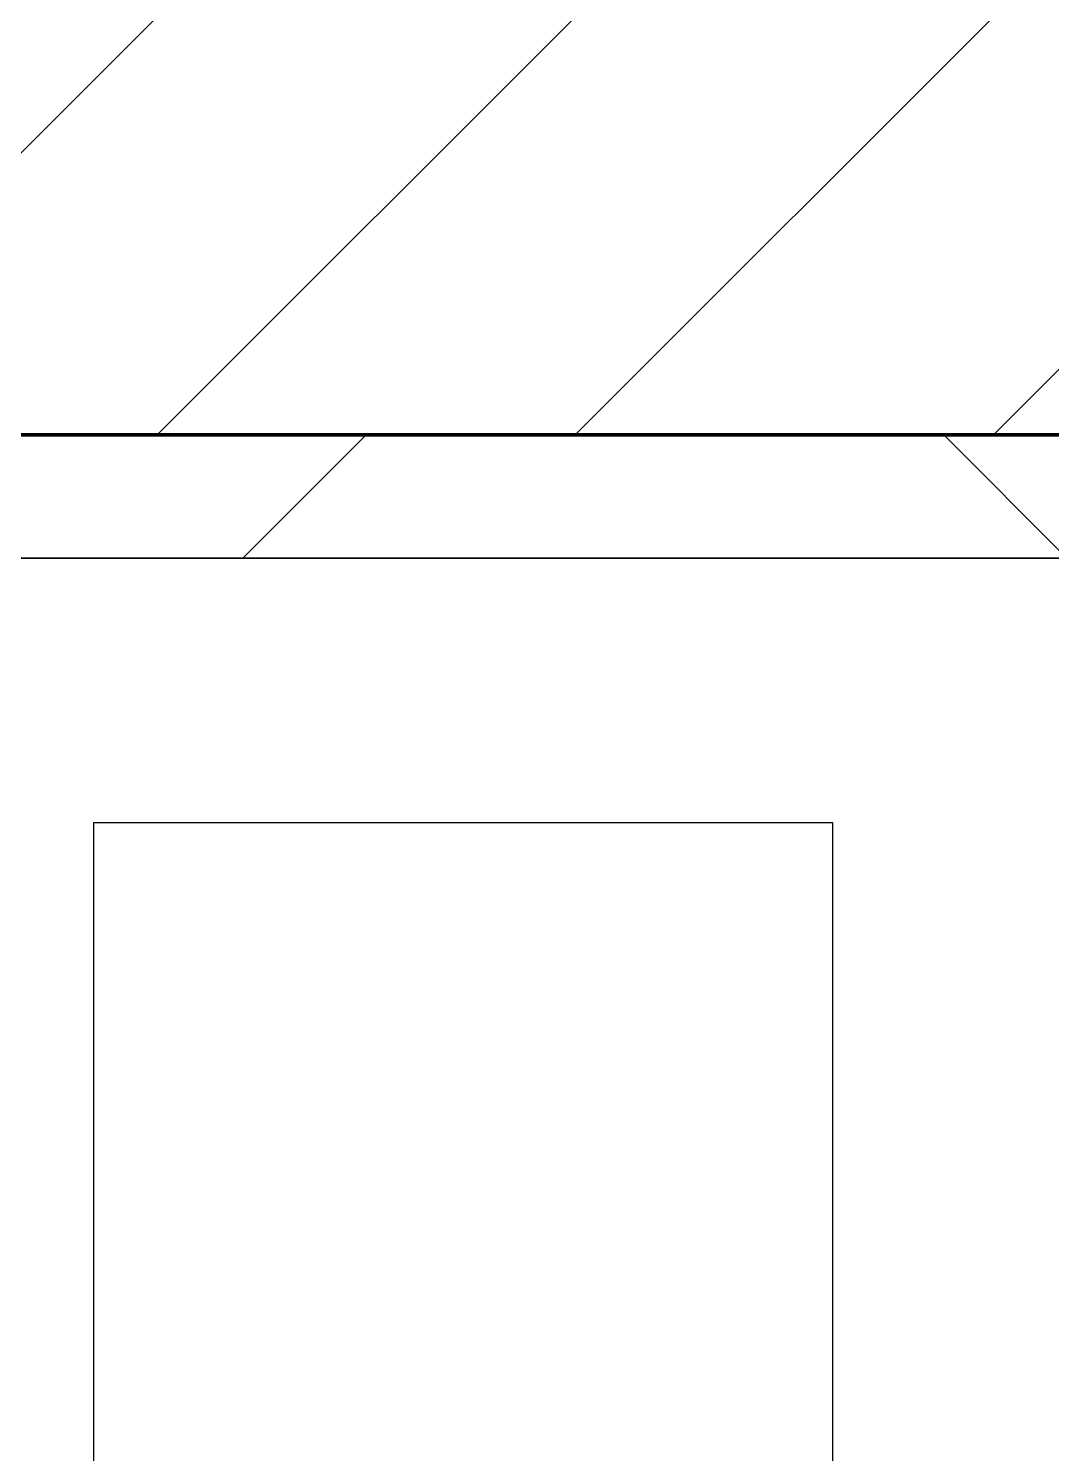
# Model space of a CAD drawing. Header units: millimetres. Extents: x -795739 to -715748, y -34378 to 22353.
# Drawn here: x -746959 to -746544, y 7530 to 8109 of the extents above; entities that cross this region are included whole.
import ezdxf
from ezdxf.xclip import XClip

# ---------------------------------------------------------------- set-up
doc = ezdxf.new("R2010")
doc.units = ezdxf.units.MM
doc.header["$XCLIPFRAME"] = 0
doc.layers.add('000 - WIPEOUT', color=250, linetype='Continuous')
doc.layers.add('A11_ALU.SOLID SHEET', color=2, linetype='Continuous')
for name, color, linetype, lineweight in [('A-GLAZ-CURT', 2, 'Continuous', 9), ('A-WALL', 5, 'Continuous', 35), ('A-WALL-FNSH', 2, 'Continuous', 35), ('A-WALL-PATT', 1, 'Continuous', 9)]:
    doc.layers.add(name, color=color, linetype=linetype, lineweight=lineweight)

# ---------------------------------------------------------------- blocks, each defined once
blk = doc.blocks.new('PPLS-PP19_Custom Tile Pattern - Custom Tile Pattern-V60-4282-01 ENLARGED LOWER PLATFORM LEVEL - REFLECTED CEILING PLAN - SHEET 3')
at = {"layer": 'A-GLAZ-CURT'}
for p, q in [((-300, 0), (300, 0)), ((300, 0), (-300, 0)), ((195.99, 0), (213.31, 0)), ((213.31, 0), (195.99, 0)), ((230.06, 0), (300, 0)), ((-300, -50), (300, -50)), ((300, -50), (-300, -50))]:
    blk.add_line(p, q, dxfattribs=at)
for points, knots in [([(76.63, 0), (74.8, 0), (67.65, 0), (53.52, 0), (37, 0), (24.07, 0), (12.82, 0), (-2.9, 0), (-20.62, 0), (-32.81, 0), (-44.85, 0), (-51.43, 0), (-51.79, 0)], [-3095.572228, -3095.572228, -3095.572228, -3095.572228, -2950.589685, -2634.532728, -2313.748533, -2106.613311, -1925.670641, -1617.263037, -1290.787923, -1039.307308, -819.71621, -644.910881, -644.910881, -644.910881, -644.910881]), ([(-36.78, 0), (-32.43, 0), (-19.22, 0), (8.83, 0), (43.36, 0), (70.92, 0), (82.12, 0), (83.66, 0)], [-6191.144455, -6191.144455, -6191.144455, -6191.144455, -5862.463379, -5340.621928, -4573.028122, -4094.177415, -3869.465285, -3869.465285, -3869.465285, -3869.465285]), ([(70.61, 0), (66.16, 0), (55.8, 0), (39.61, 0), (24.74, 0), (2.64, 0), (-17.84, 0), (-30.57, 0), (-31.82, 0), (-32, 0)], [-4647.237329, -4647.237329, -4647.237329, -4647.237329, -4326.416877, -4098.545751, -3766.694881, -3333.063701, -2994.501669, -2698.150104, -2614.070998, -2614.070998, -2614.070998, -2614.070998]), ([(-15.19, 0), (-13.07, 0), (7.48, 0), (42.82, 0), (88.72, 0), (120.63, 0), (138.28, 0), (138.53, 0)], [-461.142613, -461.142613, -461.142613, -461.142613, -429.606584, -390.253598, -346.313304, -291.370682, -290.5735, -290.5735, -290.5735, -290.5735]), ([(103.09, 0), (101.08, 0), (86.31, 0), (63.34, 0), (35.84, 0), (12, 0), (3.08, 0), (-1.67, 0), (-2.25, 0)], [-375.435014, -375.435014, -375.435014, -375.435014, -369.147452, -330.153101, -307.516438, -285.83788, -246.234814, -234.646884, -234.646884, -234.646884, -234.646884]), ([(17.43, 0), (17.65, 0), (19.28, 0), (22.91, 0), (31, 0), (39.04, 0), (51.19, 0), (58.74, 0), (61.34, 0), (61.45, 0)], [-2104.586071, -2104.586071, -2104.586071, -2104.586071, -2084.094819, -1956.422387, -1818.904206, -1645.594513, -1443.202566, -1228.752106, -1120.932285, -1120.932285, -1120.932285, -1120.932285]), ([(17.48, 0), (21.39, 0), (27.29, 0), (37.44, 0), (45.92, 0), (57.76, 0), (64.47, 0), (72.74, 0), (75.22, 0), (76.03, 0), (76.21, 0)], [-1439.101172, -1439.101172, -1439.101172, -1439.101172, -1206.526904, -1089.329421, -901.315459, -753.071572, -495.328968, -421.953223, -334.951786, -290.452333, -290.452333, -290.452333, -290.452333]), ([(84.98, 0), (84.21, 0), (80.98, 0), (74.4, 0), (62.26, 0), (51.85, 0), (43.81, 0), (29.53, 0), (20.67, 0), (18.85, 0), (18.16, 0)], [-7205.068504, -7205.068504, -7205.068504, -7205.068504, -7135.649961, -6924.452779, -6738.82075, -6548.303034, -6314.283804, -6135.05769, -5972.647715, -5832.674503, -5832.674503, -5832.674503, -5832.674503]), ([(27.44, 0), (27.9, 0), (29.54, 0), (38.07, 0), (53.39, 0), (71.67, 0), (81.69, 0), (83.85, 0), (84.58, 0)], [-5037.309798, -5037.309798, -5037.309798, -5037.309798, -4887.603822, -4705.298446, -4353.683244, -3960.84581, -3759.045785, -3579.141173, -3579.141173, -3579.141173, -3579.141173]), ([(27.89, 0), (29.09, 0), (33.4, 0), (48.37, 0), (66.35, 0), (79.55, 0), (85.36, 0)], [-147.777612, -147.777612, -147.777612, -147.777612, -135.792042, -118.513713, -97.899267, -80.803585, -80.803585, -80.803585, -80.803585]), ([(136.44, 0), (121.66, 0), (86.93, 0), (51.16, 0), (31.18, 0)], [-106.750556, -106.750556, -106.750556, -106.750556, -59.610984, 0, 0, 0, 0]), ([(152.49, 0), (149.18, 0), (137.03, 0), (109.77, 0), (76.86, 0), (57.82, 0), (46.51, 0), (41.18, 0), (36.02, 0), (35.54, 0), (35.54, 0)], [-484.335931, -484.335931, -484.335931, -484.335931, -458.593899, -401.860199, -357.622665, -341.267687, -334.000314, -326.15566, -319.318397, -317.489778, -317.489778, -317.489778, -317.489778]), ([(36.29, 0), (37.77, 0), (48.82, 0), (63.29, 0), (77.17, 0), (85.36, 0)], [-314.598523, -314.598523, -314.598523, -314.598523, -305.899624, -287.17622, -255.644544, -255.644544, -255.644544, -255.644544]), ([(61.47, 0), (61.47, 0), (61.21, 0), (54.61, 0), (53.71, 0), (53.56, 0)], [-1113.311073, -1113.311073, -1113.311073, -1113.311073, -1096.402191, -891.204116, -747.28819, -747.28819, -747.28819, -747.28819]), ([(76.22, 0), (75.58, 0), (73.64, 0), (71.05, 0), (70.61, 0)], [-193.634889, -193.634889, -193.634889, -193.634889, -31.537676, 0, 0, 0, 0]), ([(114.39, 0), (114.2, 0), (112.08, 0), (105.42, 0), (93.48, 0), (88.82, 0), (85.37, 0)], [-8148.58938, -8148.58938, -8148.58938, -8148.58938, -8105.191388, -7723.759874, -7531.75727, -7216.816133, -7216.816133, -7216.816133, -7216.816133]), ([(85.43, 0), (87, 0), (102.6, 0), (124.45, 0), (132.42, 0), (134.6, 0)], [-255.559425, -255.559425, -255.559425, -255.559425, -249.500363, -194.761443, -152.241002, -152.241002, -152.241002, -152.241002]), ([(85.91, 0), (86.23, 0), (88.09, 0), (92.51, 0), (94.33, 0)], [-3446.580388, -3446.580388, -3446.580388, -3446.580388, -3336.541051, -2783.776468, -2783.776468, -2783.776468, -2783.776468]), ([(86.3, 0), (91.76, 0), (105.16, 0), (116.36, 0), (128.63, 0), (128.95, 0)], [-79.87979, -79.87979, -79.87979, -79.87979, -63.759246, -39.050993, -35.895543, -35.895543, -35.895543, -35.895543]), ([(94.4, 0), (94.4, 0), (94.64, 0), (99.11, 0), (108.97, 0), (120.79, 0), (139.94, 0), (163.31, 0), (185.23, 0), (193.62, 0), (194.69, 0), (194.79, 0)], [-2348.345796, -2348.345796, -2348.345796, -2348.345796, -2310.419338, -2233.599744, -2052.234781, -1843.028543, -1530.39897, -1095.004608, -529.74427, -295.064701, -265.121568, -265.121568, -265.121568, -265.121568]), ([(129.02, 0), (129.02, 0), (124.41, 0), (122.35, 0), (114.96, 0), (108.04, 0), (103.09, 0)], [-35.386604, -35.386604, -35.386604, -35.386604, -31.430235, -22.807238, -15.488593, 0, 0, 0, 0]), ([(152.98, 0), (152.7, 0), (149.33, 0), (143.29, 0), (134.04, 0), (126.24, 0), (118.6, 0), (114.23, 0), (111.98, 0), (105.66, 0), (105.23, 0), (105.23, 0)], [-10121.405756, -10121.405756, -10121.405756, -10121.405756, -10098.273015, -9847.788484, -9677.714971, -9567.007022, -9453.21225, -9220.200448, -9012.77275, -8966.157302, -8929.495943, -8929.495943, -8929.495943, -8929.495943]), ([(105.26, 0), (105.52, 0), (111.01, 0), (112.65, 0), (113.59, 0)], [-8920.561005, -8920.561005, -8920.561005, -8920.561005, -8814.835624, -8577.462505, -8577.462505, -8577.462505, -8577.462505]), ([(128.58, 0), (128.8, 0), (130.16, 0), (138.8, 0), (147.95, 0), (152.56, 0)], [-633.326174, -633.326174, -633.326174, -633.326174, -627.736123, -618.981161, -603.66234, -603.66234, -603.66234, -603.66234]), ([(137.1, 0), (136, 0), (133.64, 0), (129.87, 0), (129.11, 0)], [-670.405967, -670.405967, -670.405967, -670.405967, -651.020627, -640.742133, -640.742133, -640.742133, -640.742133]), ([(168.37, 0), (167.68, 0), (164.17, 0), (158.84, 0), (153.26, 0)], [-543.375029, -543.375029, -543.375029, -543.375029, -530.793311, -486.357472, -486.357472, -486.357472, -486.357472]), ([(153.35, 0), (153.55, 0), (156.36, 0), (161.24, 0), (162.19, 0), (162.75, 0)], [-602.780023, -602.780023, -602.780023, -602.780023, -602.094757, -592.980799, -581.414464, -581.414464, -581.414464, -581.414464]), ([(193.8, 0), (193.33, 0), (190.11, 0), (183.13, 0), (171, 0), (161.95, 0), (161.28, 0), (158.35, 0), (157.85, 0), (157.77, 0)], [-11665.349007, -11665.349007, -11665.349007, -11665.349007, -11565.880756, -11105.624034, -10839.086983, -10768.332124, -10666.779182, -10580.760289, -10550.278881, -10550.278881, -10550.278881, -10550.278881]), ([(300, 0), (286.53, 0), (254.22, 0), (207.11, 0), (177.41, 0), (159.34, 0), (158.33, 0), (158.3, 0)], [-285.253232, -285.253232, -285.253232, -285.253232, -244.693688, -187.987675, -143.776725, -129.632772, -123.352749, -123.352749, -123.352749, -123.352749]), ([(159.07, 0), (159.13, 0), (160.84, 0), (165.21, 0), (174.15, 0), (185.98, 0), (208.82, 0), (219.42, 0), (230.06, 0)], [-115.643202, -115.643202, -115.643202, -115.643202, -114.681583, -87.660824, -65.295536, -41.623857, -24.459831, 0, 0, 0, 0]), ([(162.75, 0), (165.4, 0), (170.91, 0), (172.61, 0), (172.61, 0)], [-111.264224, -111.264224, -111.264224, -111.264224, -56.742688, -19.085662, -19.085662, -19.085662, -19.085662]), ([(247.1, 0), (246.76, 0), (245.04, 0), (238.34, 0), (226.56, 0), (221.1, 0), (200.27, 0), (182.99, 0), (174.27, 0), (169.67, 0), (168.99, 0)], [-9649.085549, -9649.085549, -9649.085549, -9649.085549, -9581.591397, -9406.094246, -9221.510254, -9016.44624, -8717.832359, -8253.978395, -8152.463617, -8069.855175, -8069.855175, -8069.855175, -8069.855175]), ([(215.22, 0), (214.62, 0), (210.55, 0), (203.98, 0), (187.54, 0), (175.3, 0), (169.49, 0)], [-203.825446, -203.825446, -203.825446, -203.825446, -198.527383, -184.406837, -162.427601, -142.916156, -142.916156, -142.916156, -142.916156]), ([(171.51, 0), (176.48, 0), (193.23, 0), (201.73, 0), (208.81, 0), (213.9, 0), (241.96, 0), (266.73, 0), (281.16, 0), (287.13, 0), (289.01, 0)], [-7971.819559, -7971.819559, -7971.819559, -7971.819559, -7784.112253, -7606.717214, -7289.299508, -7042.621073, -6582.165592, -6068.460911, -5766.029927, -5603.755158, -5603.755158, -5603.755158, -5603.755158]), ([(172.07, 0), (177.66, 0), (187.87, 0), (201.08, 0), (207.47, 0), (213.96, 0), (215.11, 0)], [-255.364076, -255.364076, -255.364076, -255.364076, -237.955587, -223.92608, -215.862851, -208.75215, -208.75215, -208.75215, -208.75215]), ([(288.99, 0), (280.8, 0), (258.35, 0), (230.43, 0), (219.94, 0), (219.02, 0)], [-12335.37567, -12335.37567, -12335.37567, -12335.37567, -11905.454923, -11162.864862, -10856.732305, -10856.732305, -10856.732305, -10856.732305]), ([(219.9, 0), (220.86, 0), (227.84, 0), (242.06, 0), (246.54, 0), (246.96, 0)], [-10670.940496, -10670.940496, -10670.940496, -10670.940496, -10511.382485, -9925.173265, -9834.877357, -9834.877357, -9834.877357, -9834.877357]), ([(284.76, 0), (284.76, 0), (285.09, 0), (287.47, 0), (293.59, 0), (297.76, 0), (300, 0)], [-4110.630118, -4110.630118, -4110.630118, -4110.630118, -4053.389046, -3959.664717, -3862.421465, -3746.95702, -3746.95702, -3746.95702, -3746.95702]), ([(297.38, 0), (295.84, 0), (291.62, 0), (285.38, 0), (284.87, 0)], [-4803.172655, -4803.172655, -4803.172655, -4803.172655, -4358.271401, -4143.037883, -4143.037883, -4143.037883, -4143.037883]), ([(289.3, 0), (289.63, 0), (293.16, 0), (296.52, 0), (297.86, 0), (298.09, 0)], [-5595.334381, -5595.334381, -5595.334381, -5595.334381, -5566.724884, -5280.360606, -5199.253518, -5199.253518, -5199.253518, -5199.253518])]:
    blk.add_open_spline(points, degree=3, knots=knots, dxfattribs=at)
for points in [[(80.35, 0), (79.57, 0), (78.27, 0), (76.63, 0)], [(84.06, 0), (83.48, 0), (82.41, 0), (81.72, 0)], [(157.9, 0), (156.95, 0), (155.22, 0), (153.26, 0)], [(168.74, 0), (168.74, 0), (169.81, 0), (171.51, 0)], [(195.11, 0), (194.91, 0), (194.44, 0), (193.8, 0)], [(300, 0), (296.49, 0), (292.96, 0), (289.43, 0)]]:
    blk.add_open_spline(points, degree=3, dxfattribs=at)
blk = doc.blocks.new('PPLS-PP19_Custom Tile Pattern - Custom Tile Pattern-V61-4282-01 ENLARGED LOWER PLATFORM LEVEL - REFLECTED CEILING PLAN - SHEET 3')
at = {"layer": 'A-GLAZ-CURT'}
for p, q in [((-300, 0), (300, 0)), ((300, 0), (-300, 0)), ((-293.07, 0), (-275.75, 0)), ((-275.75, 0), (-293.07, 0)), ((-222.32, 0), (-205, 0)), ((-205, 0), (-222.32, 0)), ((-300, -50), (300, -50)), ((300, -50), (-300, -50))]:
    blk.add_line(p, q, dxfattribs=at)
at = {"layer": 'A-GLAZ-CURT', "flags": 128}
for points in [[(-300, 0), (-291.56, 0), (-283.3, 0), (-275.2, 0), (-267.26, 0), (-259.45, 0), (-251.77, 0), (-244.2, 0), (-236.74, 0), (-229.36, 0), (-222.06, 0), (-214.83, 0), (-207.71, 0), (-200.76, 0), (-194.02, 0), (-187.54, 0), (-181.38, 0), (-175.58, 0)], [(-175.25, 0), (-179.49, 0), (-184.81, 0), (-190.44, 0), (-196.37, 0), (-202.58, 0), (-209.04, 0), (-215.73, 0), (-222.63, 0), (-229.72, 0), (-236.97, 0), (-244.39, 0), (-251.96, 0), (-259.67, 0), (-267.51, 0), (-275.48, 0), (-283.55, 0), (-291.73, 0), (-300, 0)], [(-175.25, 0), (-170.25, 0), (-165.64, 0), (-162.01, 0), (-159.53, 0), (-157.46, 0), (-154.52, 0), (-149.42, 0), (-141.84, 0), (-132.81, 0), (-126.08, 0)], [(-125.17, 0), (-128.55, 0), (-134.16, 0), (-140.03, 0), (-145.5, 0), (-150.63, 0), (-155.53, 0), (-160.27, 0), (-164.95, 0), (-169.65, 0), (-174.47, 0)]]:
    blk.add_lwpolyline(points, dxfattribs=at)
at = {"layer": 'A-GLAZ-CURT'}
for points, knots in [([(-300, 0), (-284.65, 0), (-236.57, 0), (-198.61, 0), (-175.56, 0), (-175.25, 0)], [-5323.127839, -5323.127839, -5323.127839, -5323.127839, -4502.809032, -2700.551212, -2676.128393, -2676.128393, -2676.128393, -2676.128393]), ([(-175.26, 0), (-187.49, 0), (-220.3, 0), (-262.56, 0), (-294.48, 0), (-300, 0)], [-16049.116594, -16049.116594, -16049.116594, -16049.116594, -15131.813646, -13729.592194, -13439.944408, -13439.944408, -13439.944408, -13439.944408]), ([(-137.88, 0), (-140.56, 0), (-147.66, 0), (-147.69, 0), (-158.72, 0), (-174.02, 0), (-185.59, 0), (-209.77, 0), (-232.01, 0), (-255.22, 0), (-262.59, 0), (-264.9, 0), (-265.4, 0)], [-3187.727384, -3187.727384, -3187.727384, -3187.727384, -2919.378265, -2477.344047, -2237.412286, -2029.680487, -1755.085331, -1400.429864, -858.079193, -543.655514, -208.940337, 0, 0, 0, 0]), ([(-258.6, 0), (-257.91, 0), (-254.26, 0), (-241.25, 0), (-225.99, 0), (-213.1, 0), (-200.2, 0), (-188.34, 0), (-179.5, 0), (-175.66, 0)], [-5722.54675, -5722.54675, -5722.54675, -5722.54675, -5657.471696, -5413.335975, -5017.494783, -4832.723979, -4666.091899, -4349.945572, -4147.886235, -4147.886235, -4147.886235, -4147.886235]), ([(-175.26, 0), (-176.26, 0), (-183.52, 0), (-199.46, 0), (-216.65, 0), (-231.26, 0), (-233.46, 0), (-234, 0)], [-1817.847355, -1817.847355, -1817.847355, -1817.847355, -1763.376603, -1422.553702, -978.033455, -846.069444, -682.911962, -682.911962, -682.911962, -682.911962]), ([(-233.49, 0), (-233.44, 0), (-232.38, 0), (-230.74, 0), (-225.3, 0), (-223.63, 0)], [-455.274641, -455.274641, -455.274641, -455.274641, -440.605512, -119.536984, 0, 0, 0, 0]), ([(-223.63, 0), (-219.39, 0), (-206.17, 0), (-190.22, 0), (-178.71, 0), (-175.26, 0)], [-5463.295695, -5463.295695, -5463.295695, -5463.295695, -5161.076232, -4739.070012, -4558.619198, -4558.619198, -4558.619198, -4558.619198]), ([(-175.27, 0), (-172.58, 0), (-166.41, 0), (-158.7, 0), (-157.22, 0)], [-4141.07842, -4141.07842, -4141.07842, -4141.07842, -4000.813434, -3840.635403, -3840.635403, -3840.635403, -3840.635403]), ([(-133.82, 0), (-135.51, 0), (-137.8, 0), (-149.31, 0), (-160.89, 0), (-169.72, 0), (-175.08, 0)], [-2731.647847, -2731.647847, -2731.647847, -2731.647847, -2418.507304, -2308.929706, -2113.765672, -1821.098565, -1821.098565, -1821.098565, -1821.098565]), ([(-107.51, 0), (-115.89, 0), (-136.63, 0), (-160.61, 0), (-175.02, 0)], [-17992.138722, -17992.138722, -17992.138722, -17992.138722, -17136.203329, -16055.034758, -16055.034758, -16055.034758, -16055.034758]), ([(-174.92, 0), (-173.25, 0), (-165.52, 0), (-152.12, 0), (-136.84, 0), (-127.33, 0), (-124.19, 0), (-123.43, 0), (-123.28, 0)], [-4552.746412, -4552.746412, -4552.746412, -4552.746412, -4465.409639, -4149.119819, -3839.893365, -3647.167523, -3488.92562, -3439.852845, -3439.852845, -3439.852845, -3439.852845]), ([(-174.7, 0), (-153.84, 0), (-129.68, 0), (-113.94, 0), (-108.68, 0), (-108.52, 0)], [-2661.563919, -2661.563919, -2661.563919, -2661.563919, -1002.059161, -460.363443, -443.593987, -443.593987, -443.593987, -443.593987]), ([(-152.35, 0), (-151.03, 0), (-147.71, 0), (-143.57, 0), (-138.62, 0)], [-3494.978217, -3494.978217, -3494.978217, -3494.978217, -3371.022232, -3227.460399, -3227.460399, -3227.460399, -3227.460399]), ([(-118.78, 0), (-121.86, 0), (-126.28, 0), (-136.96, 0), (-147.46, 0), (-150.03, 0), (-150.57, 0)], [-5938.474035, -5938.474035, -5938.474035, -5938.474035, -5700.061948, -5508.838257, -5298.784692, -5196.16478, -5196.16478, -5196.16478, -5196.16478]), ([(-150.34, 0), (-150.07, 0), (-147.75, 0), (-142.6, 0), (-127.26, 0), (-107.3, 0), (-90.42, 0), (-75.26, 0), (-68.41, 0), (-65.12, 0), (-63.63, 0)], [-4948.728362, -4948.728362, -4948.728362, -4948.728362, -4883.323924, -4440.880425, -4054.690705, -3793.097032, -3402.597032, -3144.956779, -3050.982048, -2969.237017, -2969.237017, -2969.237017, -2969.237017]), ([(-39.51, 0), (-43.63, 0), (-56.21, 0), (-78.2, 0), (-110.94, 0), (-130.52, 0), (-147.74, 0), (-149.07, 0)], [-8367.206402, -8367.206402, -8367.206402, -8367.206402, -8073.216054, -7508.296369, -7004.680444, -6449.282163, -6277.220794, -6277.220794, -6277.220794, -6277.220794]), ([(-148.23, 0), (-146.94, 0), (-140.15, 0), (-137.28, 0), (-133.93, 0), (-128.78, 0), (-126.5, 0)], [-6162.058746, -6162.058746, -6162.058746, -6162.058746, -6017.569127, -5560.701257, -5364.112219, -5231.017328, -5231.017328, -5231.017328, -5231.017328]), ([(-86.16, 0), (-91.37, 0), (-104.13, 0), (-122.65, 0), (-139.03, 0), (-146.11, 0), (-146.95, 0)], [-1681.3698, -1681.3698, -1681.3698, -1681.3698, -1374.161226, -945.742622, -741.901385, -489.130243, -489.130243, -489.130243, -489.130243]), ([(-146.69, 0), (-146.59, 0), (-145.49, 0), (-135.69, 0), (-128.29, 0), (-125.15, 0)], [-420.34245, -420.34245, -420.34245, -420.34245, -406.956646, -290.263673, 0, 0, 0, 0]), ([(-127.41, 0), (-131.63, 0), (-133.16, 0), (-134.09, 0), (-134.15, 0)], [-8540.990293, -8540.990293, -8540.990293, -8540.990293, -8266.114998, -8246.473386, -8246.473386, -8246.473386, -8246.473386]), ([(-134.15, 0), (-133.32, 0), (-130.31, 0), (-117.33, 0), (-92.04, 0), (-74.02, 0), (-62.74, 0), (-60.36, 0), (-59.97, 0)], [-7657.439573, -7657.439573, -7657.439573, -7657.439573, -7293.749979, -6839.55839, -6236.997189, -5713.340575, -5140.470607, -5006.787413, -5006.787413, -5006.787413, -5006.787413]), ([(-120.13, 0), (-120.14, 0), (-120.24, 0), (-121.3, 0), (-129.25, 0), (-133.82, 0)], [-2933.992132, -2933.992132, -2933.992132, -2933.992132, -2920.575025, -2840.280255, -2731.647847, -2731.647847, -2731.647847, -2731.647847]), ([(-113.43, 0), (-113.44, 0), (-113.96, 0), (-119.73, 0), (-125.43, 0), (-127.03, 0), (-127.41, 0)], [-328.499627, -328.499627, -328.499627, -328.499627, -282.672656, -98.539552, -24.539552, 0, 0, 0, 0]), ([(-126.5, 0), (-122.44, 0), (-108.71, 0), (-86.68, 0), (-63.44, 0), (-54.4, 0), (-49.02, 0), (-42.84, 0), (-39.52, 0)], [-5231.017328, -5231.017328, -5231.017328, -5231.017328, -4994.692869, -4542.524482, -4008.285538, -3689.699207, -3546.54457, -3372.813373, -3372.813373, -3372.813373, -3372.813373]), ([(-125.15, 0), (-124.93, 0), (-121.96, 0), (-115.15, 0), (-108.81, 0), (-107.63, 0)], [-3362.7396, -3362.7396, -3362.7396, -3362.7396, -3342.215224, -3074.362186, -3012.454225, -3012.454225, -3012.454225, -3012.454225])]:
    blk.add_open_spline(points, degree=3, knots=knots, dxfattribs=at)
blk = doc.blocks.new('*U553')
at = {"layer": 'A-GLAZ-CURT', "rotation": 180}
for name, p in [('PPLS-PP19_Custom Tile Pattern - Custom Tile Pattern-V61-4282-01 ENLARGED LOWER PLATFORM LEVEL - REFLECTED CEILING PLAN - SHEET 3', (31800, 4315)), ('PPLS-PP19_Custom Tile Pattern - Custom Tile Pattern-V60-4282-01 ENLARGED LOWER PLATFORM LEVEL - REFLECTED CEILING PLAN - SHEET 3', (32400, 4315))]:
    blk.add_blockref(name, p, dxfattribs=at)
blk = doc.blocks.new('*U906')
at = {"color": 3}
blk.add_wipeout([(-225, 4550), (225, 4550), (225, 4250), (-225, 4250)], dxfattribs=at).dxf.layer = '000 - WIPEOUT'
at = {"layer": 'A11_ALU.SOLID SHEET', "color": 0, "linetype": 'ByBlock'}
blk.add_lwpolyline([(-225, 4250), (225, 4250), (225, 4550), (-225, 4550)], close=True, dxfattribs=at)
blk = doc.blocks.new('*U1025')
blk.add_lwpolyline([(-3457.37, 550), (8124.55, 550), (8124.55, 4315), (-3457.37, 4315)], close=True)
at = {"layer": 'A11_ALU.SOLID SHEET', "linetype": 'ByBlock', "rotation": 90}
blk.add_blockref('*U906', (2300, 3982.5), dxfattribs=at)

msp = doc.modelspace()

# ---------------------------------------------------------------- hatches: boundary and pattern name
at = {"layer": 'A-WALL-PATT', "lineweight": 9}
h = msp.add_hatch(dxfattribs=at)
h.set_pattern_fill('FP_2', color=256, style=0, pattern_type=2)
h.set_pattern_definition([(45, (0, 0), (-84.852814, 84.852814), [])])
h.paths.add_polyline_path([(-733552.04, 7944.02), (-733352.04, 7944.02), (-733352.04, 8144.02), (-755057.37, 8144.02), (-755057.37, 7944.02), (-741758.47, 7944.02), (-741780.86, 7954.02), (-741982.37, 7954.02), (-741982.37, 8044.02), (-741952.4, 8044.02), (-741939.02, 8073.97), (-741871.98, 8044.02), (-740782.37, 8044.02), (-740782.37, 7954.02), (-741670.54, 7954.02), (-741648.16, 7944.02), (-739358.47, 7944.02), (-739380.86, 7954.02), (-739582.37, 7954.02), (-739582.37, 8044.02), (-739552.4, 8044.02), (-739539.02, 8073.97), (-739471.98, 8044.02), (-738382.37, 8044.02), (-738382.37, 7954.02), (-739270.54, 7954.02), (-739248.16, 7944.02), (-734010.62, 7944.02)])

# ---------------------------------------------------------------- linework, layer by layer
at = {"layer": 'A-WALL', "color": 7, "lineweight": 70}
for p, q in [((-751479.42, 7944.02), (-741982.37, 7944.02)), ((-741982.37, 7944.02), (-751479.42, 7944.02))]:
    msp.add_line(p, q, dxfattribs=at)

# ---------------------------------------------------------------- block references
ref = msp.add_blockref('*U1025', (-744682.37, 3579.02))
XClip(ref).set_block_clipping_path([(-45801.3280238605, -9620.0077451947), (23704.0078937773, 10334.9999958097)])

# ---------------------------------------------------------------- next in the draw order: hatches: boundary and pattern name
at = {"layer": 'A-WALL-PATT', "lineweight": 9}
h = msp.add_hatch(dxfattribs=at)
h.set_pattern_fill('FP_3', color=256, style=0, pattern_type=2)
h.set_pattern_definition([(45, (0, 0), (-212.13203, 212.13203), []), (135, (0, 0), (-212.13203, -212.13203), [])])
h.paths.add_polyline_path([(-733602.04, 7894.02), (-733552.04, 7894.02), (-733552.04, 7944.02), (-739248.16, 7944.02), (-739136.25, 7894.02), (-734010.62, 7894.02)])
h.paths.add_polyline_path([(-739780.1, 7894.02), (-739246.56, 7894.02), (-739358.47, 7944.02), (-741648.16, 7944.02), (-741536.25, 7894.02), (-739847.98, 7894.02)])
h.paths.add_polyline_path([(-741646.56, 7894.02), (-741758.47, 7944.02), (-751479.42, 7944.02), (-751479.42, 7894.02), (-741680.64, 7894.02)])

# ---------------------------------------------------------------- next in the draw order: linework, layer by layer
at = {"layer": 'A-WALL-FNSH', "color": 250}
msp.add_line((-741982.37, 7894.02), (-751479.42, 7894.02), dxfattribs=at)

# ---------------------------------------------------------------- next in the draw order: block references
msp.add_blockref('*U553', (-778882.37, 3579.02))

doc.saveas('drawing.dxf')
